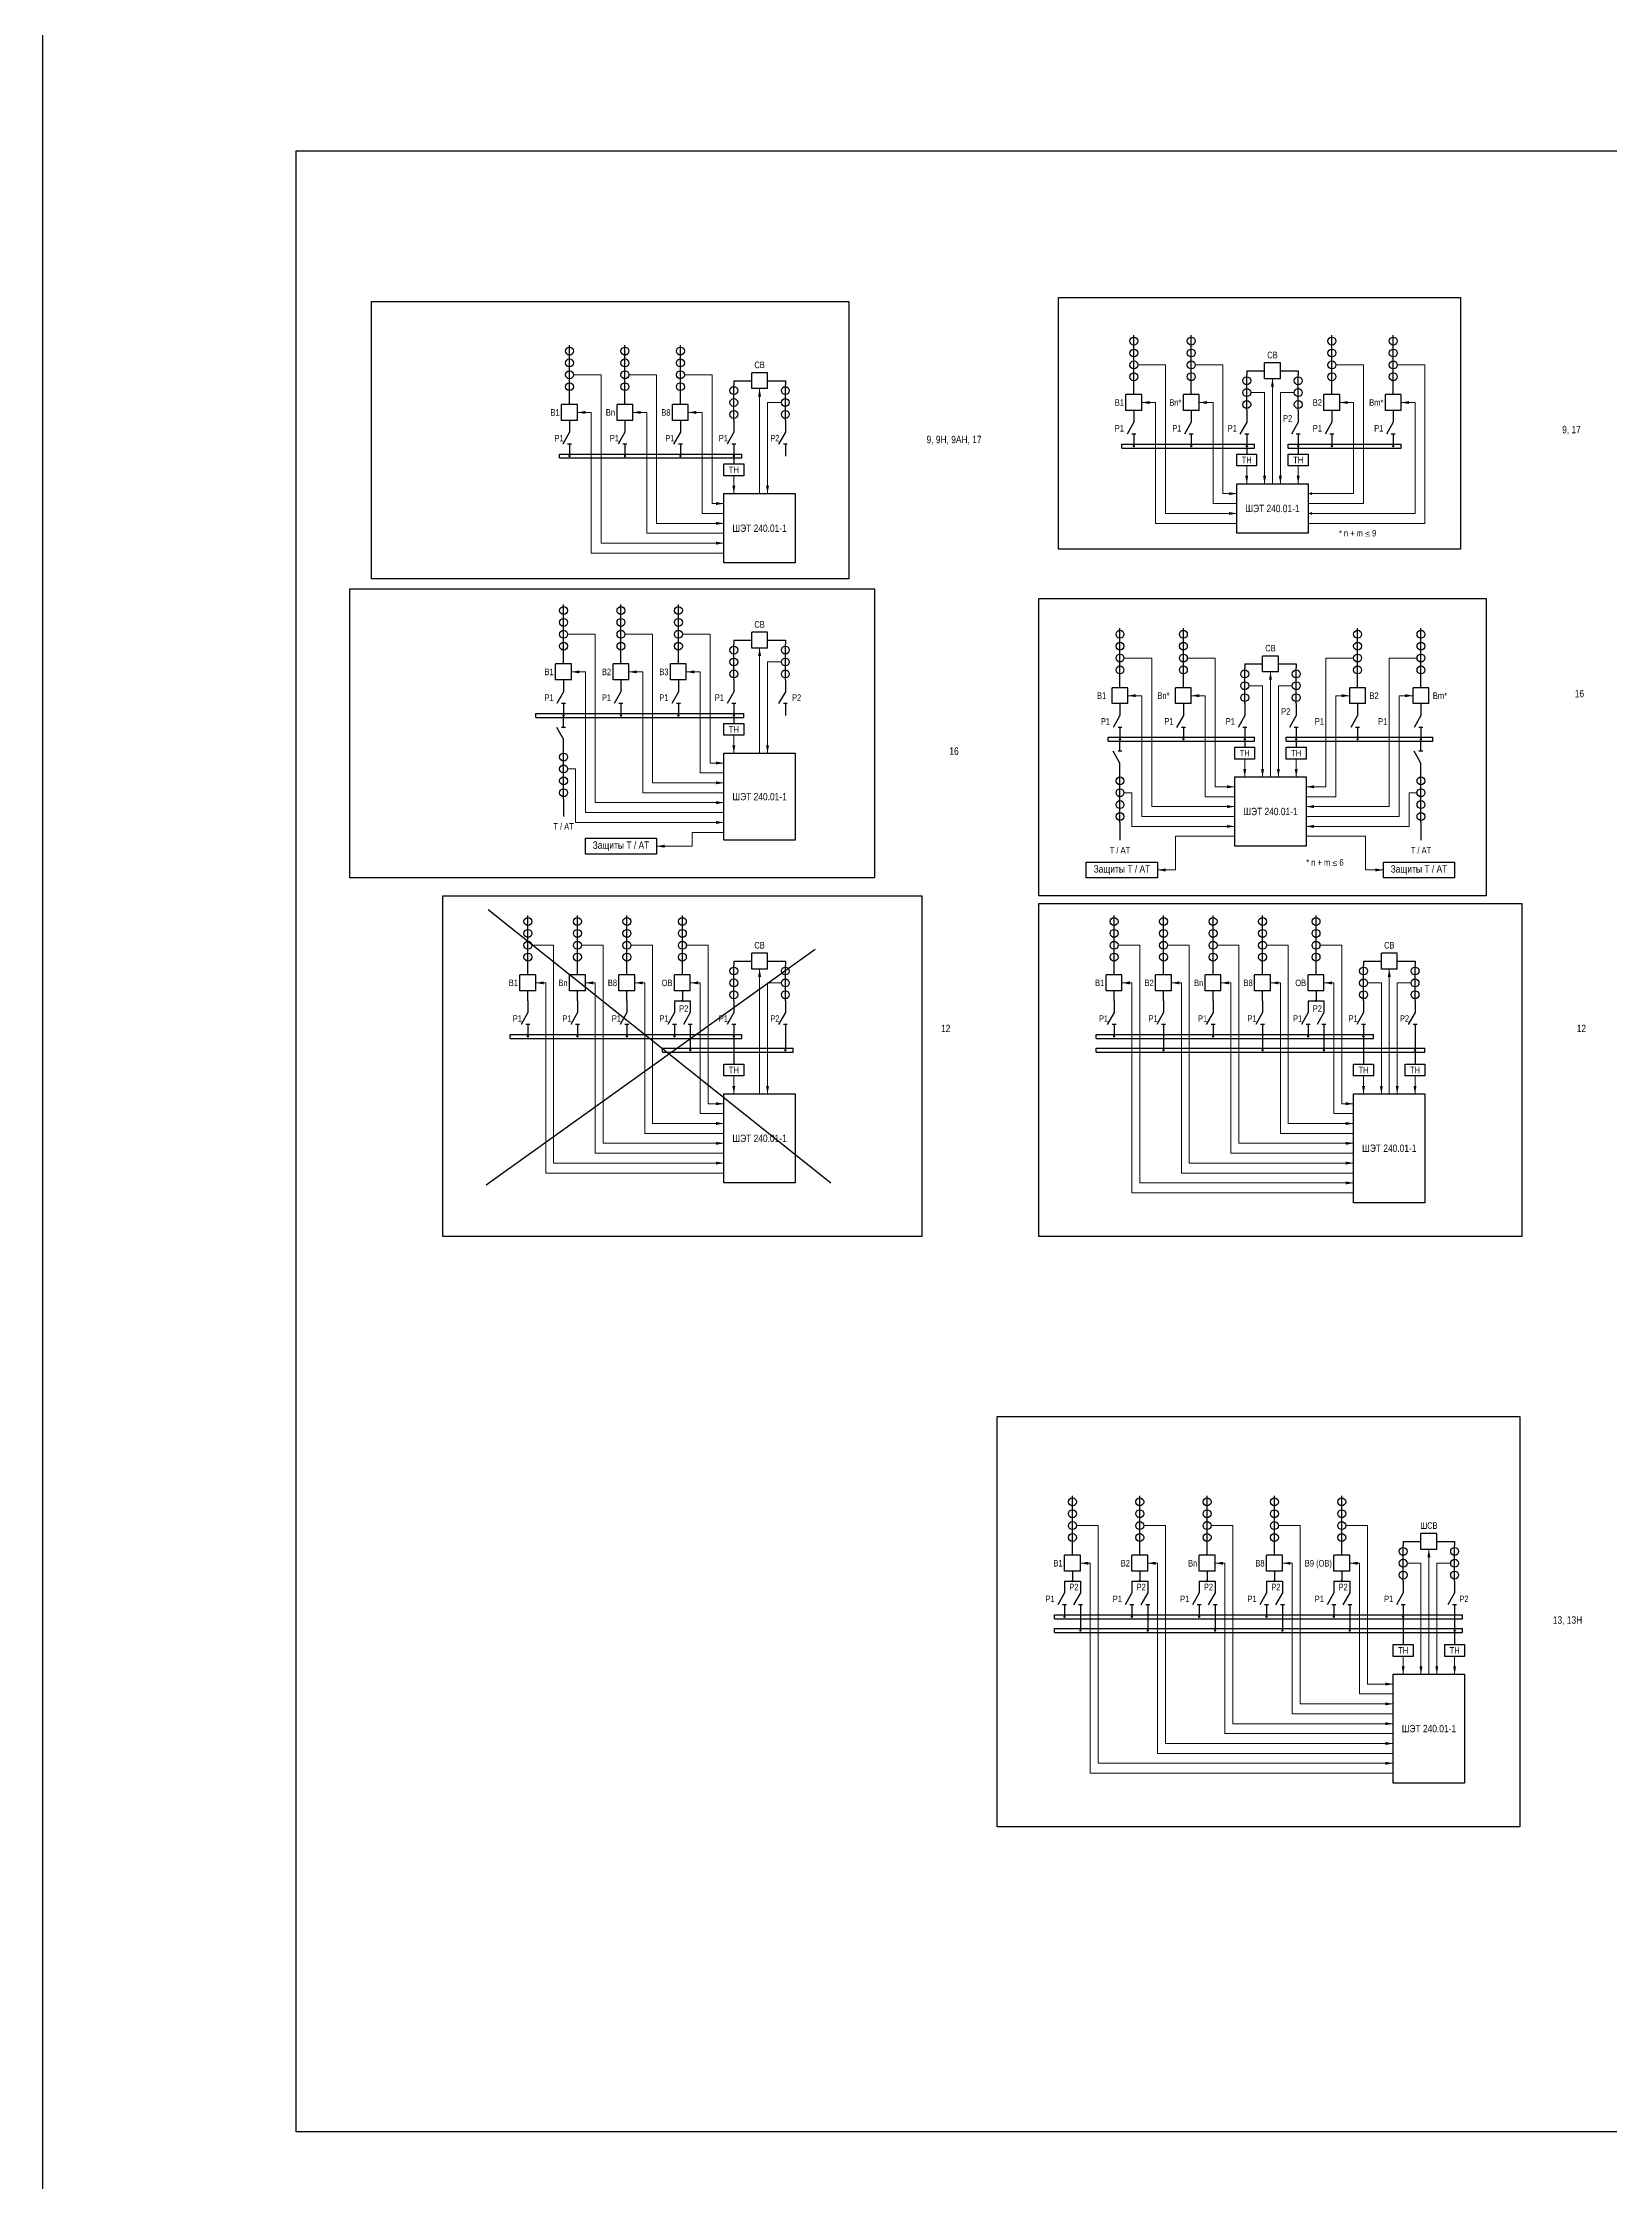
# Model space of a CAD drawing. Header units: millimetres. Extents: x -2550 to 7325, y -3772 to 3128.
# Drawn here: x -1638 to -847, y -797 to 283 of the extents above; entities that cross this region are included whole.
import ezdxf
from ezdxf.enums import TextEntityAlignment as Align

# ---------------------------------------------------------------- set-up
doc = ezdxf.new("R2010")
doc.units = ezdxf.units.MM
doc.layers.add('Основная', color=7, linetype='Continuous', lineweight=30)
doc.layers.add('Тонкая', color=7, linetype='Continuous', lineweight=18)
doc.styles.add('Narrow', font='ARIALN.TTF')
doc.styles.add('Вывод', font='tahoma.ttf', dxfattribs={"height": 2.5})
doc.styles.add('Компонент', font='ARIALN.TTF', dxfattribs={"height": 3.5})

# ---------------------------------------------------------------- blocks, each defined once
blk = doc.blocks.new('*U164')
at = {"color": 0, "linetype": 'ByBlock'}
for p, q in [((0, 0), (92, 0)), ((0, -2), (0, 0)), ((92, -2), (92, 0)), ((0, -2), (92, -2))]:
    blk.add_line(p, q, dxfattribs=at)
at = {"layer": 'Основная', "style": 'Компонент'}
blk.add_attdef('ОШ', text='', height=3.5, dxfattribs=at).set_placement((6, 4), align=Align.MIDDLE_CENTER)
blk = doc.blocks.new('*U37')
at = {"color": 0, "linetype": 'ByBlock'}
for p, q in [((0, 0), (-8, 0)), ((-8, -8), (-8, 0)), ((0, -8), (0, 0)), ((0, -8), (-8, -8))]:
    blk.add_line(p, q, dxfattribs=at)
at = {"layer": 'Основная', "style": 'Компонент'}
blk.add_attdef('ОУ', text='', height=3.5, dxfattribs=at).set_placement((-15, -3), align=Align.MIDDLE_CENTER)
blk = doc.blocks.new('*U18')
at = {"color": 0, "linetype": 'ByBlock'}
blk.add_line((0, 0), (6, 3.4), dxfattribs=at)
blk = doc.blocks.new('*U10')
at = {"color": 0}
blk.add_line((0, -1), (0, 1), dxfattribs=at)
blk = doc.blocks.new('*U36')
at = {"color": 0, "linetype": 'ByBlock'}
for p, q in [((0, 9), (0, 3)), ((0, -3), (0, -9))]:
    blk.add_line(p, q, dxfattribs=at)
at = {"color": 0, "linetype": 'ByBlock', "ltscale": 0.25, "xscale": -1, "rotation": 90}
for name, p in [('*U18', (0, 3)), ('*U10', (0, -3))]:
    blk.add_blockref(name, p, dxfattribs=at)
at = {"layer": 'Основная'}
for tag, height, style, p in [('ОУ', 3.5, 'Компонент', (-12, 0)), ('В2', 2.5, 'Вывод', (2, 7)), ('В1', 2.5, 'Вывод', (2, -7))]:
    blk.add_attdef(tag, text='', height=height, dxfattribs=dict(at, style=style)).set_placement(p, align=Align.MIDDLE_CENTER)
blk = doc.blocks.new('*U38')
at = {"linetype": 'ByBlock'}
blk.add_circle((0, 0), 2, dxfattribs=at)
at = {"layer": 'Основная', "color": 0, "linetype": 'ByBlock', "lineweight": -2}
blk.add_line((0, -3), (0, 3), dxfattribs=at)
at = {"layer": 'Основная', "linetype": 'ByBlock', "style": 'Компонент'}
blk.add_attdef('ОУ', text='', height=3.5, dxfattribs=at).set_placement((-6, 0), align=Align.MIDDLE_CENTER)
blk = doc.blocks.new('*U149')
at = {"color": 0, "linetype": 'ByBlock'}
for p, q in [((0, 0), (117, 0)), ((0, -2), (0, 0)), ((117, -2), (117, 0)), ((0, -2), (117, -2))]:
    blk.add_line(p, q, dxfattribs=at)
at = {"layer": 'Основная', "style": 'Компонент'}
blk.add_attdef('ОШ', text='', height=3.5, dxfattribs=at).set_placement((6, 4), align=Align.MIDDLE_CENTER)
blk = doc.blocks.new('*U161')
at = {"color": 0, "linetype": 'ByBlock'}
for p, q in [((0, 0), (66, 0)), ((0, -2), (0, 0)), ((66, -2), (66, 0)), ((0, -2), (66, -2))]:
    blk.add_line(p, q, dxfattribs=at)
at = {"layer": 'Основная', "style": 'Компонент'}
blk.add_attdef('ОШ', text='', height=3.5, dxfattribs=at).set_placement((6, 4), align=Align.MIDDLE_CENTER)
blk = doc.blocks.new('*U160')
at = {"color": 0, "linetype": 'ByBlock'}
for p, q in [((0, 0), (105, 0)), ((0, -2), (0, 0)), ((105, -2), (105, 0)), ((0, -2), (105, -2))]:
    blk.add_line(p, q, dxfattribs=at)
at = {"layer": 'Основная', "style": 'Компонент'}
blk.add_attdef('ОШ', text='', height=3.5, dxfattribs=at).set_placement((6, 4), align=Align.MIDDLE_CENTER)
blk = doc.blocks.new('*U99')
at = {"color": 0, "linetype": 'ByBlock'}
for p, q in [((0, 3), (0, 9)), ((0, -9), (0, -3))]:
    blk.add_line(p, q, dxfattribs=at)
at = {"color": 0, "linetype": 'ByBlock', "ltscale": 0.25, "rotation": 89.99999999999999}
for name, p in [('*U18', (0, -3)), ('*U10', (0, 3))]:
    blk.add_blockref(name, p, dxfattribs=at)
at = {"layer": 'Основная'}
for tag, height, style, p in [('ОУ', 3.5, 'Компонент', (-12, 0)), ('В1', 2.5, 'Вывод', (2, 7)), ('В2', 2.5, 'Вывод', (2, -7))]:
    blk.add_attdef(tag, text='', height=height, dxfattribs=dict(at, style=style)).set_placement(p, align=Align.MIDDLE_CENTER)
blk = doc.blocks.new('*U162')
at = {"color": 0, "linetype": 'ByBlock'}
for p, q in [((0, 0), (140, 0)), ((0, -2), (0, 0)), ((140, -2), (140, 0)), ((0, -2), (140, -2))]:
    blk.add_line(p, q, dxfattribs=at)
at = {"layer": 'Основная', "style": 'Компонент'}
blk.add_attdef('ОШ', text='', height=3.5, dxfattribs=at).set_placement((6, 4), align=Align.MIDDLE_CENTER)
blk = doc.blocks.new('*U163')
at = {"color": 0, "linetype": 'ByBlock'}
for p, q in [((0, 0), (166, 0)), ((0, -2), (0, 0)), ((166, -2), (166, 0)), ((0, -2), (166, -2))]:
    blk.add_line(p, q, dxfattribs=at)
at = {"layer": 'Основная', "style": 'Компонент'}
blk.add_attdef('ОШ', text='', height=3.5, dxfattribs=at).set_placement((6, 4), align=Align.MIDDLE_CENTER)
blk = doc.blocks.new('*U153')
at = {"color": 0, "linetype": 'ByBlock'}
for p, q in [((0, 0), (67, 0)), ((0, -2), (0, 0)), ((67, -2), (67, 0)), ((0, -2), (67, -2))]:
    blk.add_line(p, q, dxfattribs=at)
at = {"layer": 'Основная', "style": 'Компонент'}
blk.add_attdef('ОШ', text='', height=3.5, dxfattribs=at).set_placement((6, 4), align=Align.MIDDLE_CENTER)
blk = doc.blocks.new('*U165')
at = {"color": 0, "linetype": 'ByBlock'}
for p, q in [((0, 0), (57, 0)), ((0, -2), (0, 0)), ((57, -2), (57, 0)), ((0, -2), (57, -2))]:
    blk.add_line(p, q, dxfattribs=at)
at = {"layer": 'Основная', "style": 'Компонент'}
blk.add_attdef('ОШ', text='', height=3.5, dxfattribs=at).set_placement((6, 4), align=Align.MIDDLE_CENTER)
blk = doc.blocks.new('*U40')
at = {"color": 0, "linetype": 'ByBlock'}
for p, q in [((0, 0), (206, 0)), ((0, -2), (0, 0)), ((206, -2), (206, 0)), ((0, -2), (206, -2))]:
    blk.add_line(p, q, dxfattribs=at)
at = {"layer": 'Основная', "style": 'Компонент'}
blk.add_attdef('ОШ', text='', height=3.5, dxfattribs=at).set_placement((6, 4), align=Align.MIDDLE_CENTER)
blk = doc.blocks.new('*U39')
at = {"color": 0, "linetype": 'ByBlock'}
for p, q in [((0, 0), (206, 0)), ((0, -2), (0, 0)), ((206, -2), (206, 0)), ((0, -2), (206, -2))]:
    blk.add_line(p, q, dxfattribs=at)
at = {"layer": 'Основная', "style": 'Компонент'}
blk.add_attdef('ОШ', text='', height=3.5, dxfattribs=at).set_placement((6, 4), align=Align.MIDDLE_CENTER)
blk = doc.blocks.new('*U100')
at = {"color": 0, "linetype": 'ByBlock'}
for p, q in [((0, 0), (74, 0)), ((0, -2), (0, 0)), ((74, -2), (74, 0)), ((0, -2), (74, -2))]:
    blk.add_line(p, q, dxfattribs=at)
at = {"layer": 'Основная', "style": 'Компонент'}
blk.add_attdef('ОШ', text='', height=3.5, dxfattribs=at).set_placement((6, 4), align=Align.MIDDLE_CENTER)

msp = doc.modelspace()

# ---------------------------------------------------------------- linework, layer by layer
at = {"layer": 'Основная'}
for points in [[(-1638, 3128), (3253, 3128), (3253, -1754), (-1638, -1754)], [(-1294, 70), (-1284, 70), (-1284, 64), (-1294, 64)], [(-1035, 75), (-1025, 75), (-1025, 69), (-1035, 69)], [(-1009, 75), (-999, 75), (-999, 69), (-1009, 69)], [(-1294, 55), (-1258, 55), (-1258, 20), (-1294, 20)], [(-1035, 60), (-999, 60), (-999, 35), (-1035, 35)], [(-1294, -61), (-1284, -61), (-1284, -67), (-1294, -67)], [(-1036, -73), (-1026, -73), (-1026, -79), (-1036, -79)], [(-1010, -73), (-1000, -73), (-1000, -79), (-1010, -79)], [(-1294, -76), (-1258, -76), (-1258, -120), (-1294, -120)], [(-1036, -88), (-1000, -88), (-1000, -123), (-1036, -123)], [(-1364, -119), (-1328, -119), (-1328, -127), (-1364, -127)], [(-1111, -131), (-1075, -131), (-1075, -139), (-1111, -139)], [(-961, -131), (-925, -131), (-925, -139), (-961, -139)], [(-1294, -233), (-1284, -233), (-1284, -239), (-1294, -239)], [(-976, -233), (-966, -233), (-966, -239), (-976, -239)], [(-950, -233), (-940, -233), (-940, -239), (-950, -239)], [(-1294, -248), (-1258, -248), (-1258, -293), (-1294, -293)], [(-976, -248), (-940, -248), (-940, -303), (-976, -303)], [(-956, -526), (-946, -526), (-946, -532), (-956, -532)], [(-930, -526), (-920, -526), (-920, -532), (-930, -532)], [(-956, -541), (-920, -541), (-920, -596), (-956, -596)]]:
    msp.add_lwpolyline(points, close=True, dxfattribs=at)
at = {"layer": 'Основная', "color": 4}
for points in [[(-1510, 228), (975, 228), (975, -772), (-1510, -772)], [(-1472, 152), (-1231, 152), (-1231, 12), (-1472, 12)], [(-1125, 154), (-922, 154), (-922, 27), (-1125, 27)], [(-1483, 7), (-1218, 7), (-1218, -139), (-1483, -139)], [(-1135, 2), (-909, 2), (-909, -148), (-1135, -148)], [(-1436, -148), (-1194, -148), (-1194, -320), (-1436, -320)], [(-1135, -152), (-891, -152), (-891, -320), (-1135, -320)]]:
    msp.add_lwpolyline(points, close=True, dxfattribs=at)
at = {"layer": 'Основная'}
for points in [[(-1289, 112), (-1280, 112)], [(-1289, 112), (-1289, 110)], [(-1272, 112), (-1263, 112)], [(-1263, 112), (-1263, 110)], [(-1087, 105), (-1087, 111)], [(-1058, 105), (-1058, 111)], [(-1030, 117), (-1021, 117)], [(-1030, 117), (-1030, 115)], [(-1013, 117), (-1004, 117)], [(-1004, 117), (-1004, 115)], [(-987, 105), (-987, 111)], [(-956, 105), (-956, 111)], [(-1372, 100), (-1372, 106)], [(-1344, 100), (-1344, 106)], [(-1316, 100), (-1316, 106)], [(-1030, 79), (-1030, 75)], [(-1004, 79), (-1004, 75)], [(-1289, 74), (-1289, 70)], [(-1289, -19), (-1280, -19)], [(-1289, -19), (-1289, -21)], [(-1272, -19), (-1263, -19)], [(-1263, -19), (-1263, -21)], [(-1375, -31), (-1375, -25)], [(-1346, -31), (-1346, -25)], [(-1317, -31), (-1317, -25)], [(-1031, -31), (-1022, -31)], [(-1031, -31), (-1031, -33)], [(-1014, -31), (-1005, -31)], [(-1005, -31), (-1005, -33)], [(-1094, -43), (-1094, -37)], [(-1062, -43), (-1062, -37)], [(-974, -43), (-974, -37)], [(-942, -43), (-942, -37)], [(-1289, -57), (-1289, -61)], [(-1031, -69), (-1031, -73)], [(-1005, -69), (-1005, -73)], [(-1375, -99), (-1375, -108)], [(-1094, -111), (-1094, -120)], [(-942, -111), (-942, -120)], [(-1393, -188), (-1393, -182)], [(-1368, -188), (-1368, -182)], [(-1343, -188), (-1343, -182)], [(-1315, -188), (-1315, -182)], [(-1289, -181), (-1280, -181)], [(-1289, -181), (-1289, -183)], [(-1272, -181), (-1263, -181)], [(-1263, -181), (-1263, -183)], [(-1097, -188), (-1097, -182)], [(-1072, -188), (-1072, -182)], [(-1047, -188), (-1047, -182)], [(-1022, -188), (-1022, -182)], [(-995, -188), (-995, -182)], [(-971, -181), (-962, -181)], [(-971, -181), (-971, -183)], [(-954, -181), (-945, -181)], [(-945, -181), (-945, -183)], [(-1393, -201), (-1393, -196)], [(-1368, -201), (-1368, -196)], [(-1343, -201), (-1343, -196)], [(-1319, -201), (-1311, -201)], [(-1315, -196), (-1315, -201)], [(-1097, -201), (-1097, -196)], [(-1072, -201), (-1072, -196)], [(-1047, -201), (-1047, -196)], [(-1022, -201), (-1022, -196)], [(-999, -201), (-991, -201)], [(-995, -196), (-995, -201)], [(-1311, -219), (-1311, -226)], [(-1289, -219), (-1289, -233)], [(-1263, -219), (-1263, -226)], [(-1072, -219), (-1072, -226)], [(-1022, -219), (-1022, -226)], [(-991, -219), (-991, -226)], [(-971, -219), (-971, -233)], [(-945, -219), (-945, -233)], [(-1118, -481), (-1118, -475)], [(-1084, -481), (-1084, -475)], [(-1050, -481), (-1050, -475)], [(-1016, -481), (-1016, -475)], [(-982, -481), (-982, -475)], [(-951, -474), (-942, -474)], [(-951, -474), (-951, -476)], [(-934, -474), (-925, -474)], [(-925, -474), (-925, -476)], [(-1122, -494), (-1114, -494)], [(-1118, -489), (-1118, -494)], [(-1088, -494), (-1080, -494)], [(-1084, -489), (-1084, -494)], [(-1054, -494), (-1046, -494)], [(-1050, -489), (-1050, -494)], [(-1020, -494), (-1012, -494)], [(-1016, -489), (-1016, -494)], [(-986, -494), (-978, -494)], [(-982, -489), (-982, -494)], [(-1114, -512), (-1114, -519)], [(-1080, -512), (-1080, -519)], [(-1046, -512), (-1046, -519)], [(-1012, -512), (-1012, -519)], [(-978, -512), (-978, -519)], [(-951, -512), (-951, -526)], [(-925, -512), (-925, -526)]]:
    msp.add_lwpolyline(points, dxfattribs=at)
at = {"layer": 'Основная', "ltscale": 0.25, "const_width": 0.6}
for points in [[(-1087.3, 79, 1), (-1086.7, 79, 1)], [(-1087.3, 79, -1), (-1086.7, 79, -1)], [(-1058.3, 79, 1), (-1057.7, 79, 1)], [(-1058.3, 79, -1), (-1057.7, 79, -1)], [(-1030.3, 79, 1), (-1029.7, 79, 1)], [(-1004.3, 79, 1), (-1003.7, 79, 1)], [(-987.3, 79, 1), (-986.7, 79, 1)], [(-987.3, 79, -1), (-986.7, 79, -1)], [(-956.3, 79, 1), (-955.7, 79, 1)], [(-956.3, 79, -1), (-955.7, 79, -1)], [(-1372.3, 74, 1), (-1371.7, 74, 1)], [(-1372.3, 74, -1), (-1371.7, 74, -1)], [(-1344.3, 74, 1), (-1343.7, 74, 1)], [(-1344.3, 74, -1), (-1343.7, 74, -1)], [(-1316.3, 74, 1), (-1315.7, 74, 1)], [(-1316.3, 74, -1), (-1315.7, 74, -1)], [(-1289.3, 74, 1), (-1288.7, 74, 1)], [(-1375.3, -57, 1), (-1374.7, -57, 1)], [(-1375.3, -57, -1), (-1374.7, -57, -1)], [(-1346.3, -57, 1), (-1345.7, -57, 1)], [(-1346.3, -57, -1), (-1345.7, -57, -1)], [(-1317.3, -57, 1), (-1316.7, -57, 1)], [(-1317.3, -57, -1), (-1316.7, -57, -1)], [(-1289.3, -57, 1), (-1288.7, -57, 1)], [(-1094.3, -69, 1), (-1093.7, -69, 1)], [(-1094.3, -69, -1), (-1093.7, -69, -1)], [(-1062.3, -69, 1), (-1061.7, -69, 1)], [(-1062.3, -69, -1), (-1061.7, -69, -1)], [(-1031.3, -69, 1), (-1030.7, -69, 1)], [(-1005.3, -69, 1), (-1004.7, -69, 1)], [(-974.3, -69, 1), (-973.7, -69, 1)], [(-974.3, -69, -1), (-973.7, -69, -1)], [(-942.3, -69, 1), (-941.7, -69, 1)], [(-942.3, -69, -1), (-941.7, -69, -1)], [(-1315.3, -201, 1), (-1314.7, -201, 1)], [(-1315.3, -201, -1), (-1314.7, -201, -1)], [(-995.3, -201, 1), (-994.7, -201, 1)], [(-995.3, -201, -1), (-994.7, -201, -1)], [(-1393.3, -219, 1), (-1392.7, -219, 1)], [(-1368.3, -219, 1), (-1367.7, -219, 1)], [(-1368.3, -219, -1), (-1367.7, -219, -1)], [(-1343.3, -219, 1), (-1342.7, -219, 1)], [(-1343.3, -219, -1), (-1342.7, -219, -1)], [(-1319.3, -219, 1), (-1318.7, -219, 1)], [(-1319.3, -219, -1), (-1318.7, -219, -1)], [(-1311.3, -226, 1), (-1310.7, -226, 1)], [(-1311.3, -226, -1), (-1310.7, -226, -1)], [(-1289.3, -219, 1), (-1288.7, -219, 1)], [(-1263.3, -226, 1), (-1262.7, -226, 1)], [(-1097.3, -219, 1), (-1096.7, -219, 1)], [(-1072.3, -226, 1), (-1071.7, -226, 1)], [(-1072.3, -226, -1), (-1071.7, -226, -1)], [(-1047.3, -219, 1), (-1046.7, -219, 1)], [(-1047.3, -219, -1), (-1046.7, -219, -1)], [(-1022.3, -226, 1), (-1021.7, -226, 1)], [(-1022.3, -226, -1), (-1021.7, -226, -1)], [(-999.3, -219, 1), (-998.7, -219, 1)], [(-999.3, -219, -1), (-998.7, -219, -1)], [(-991.3, -226, 1), (-990.7, -226, 1)], [(-991.3, -226, -1), (-990.7, -226, -1)], [(-971.3, -219, 1), (-970.7, -219, 1)], [(-945.3, -226, 1), (-944.7, -226, 1)], [(-1118.3, -494, 1), (-1117.7, -494, 1)], [(-1118.3, -494, -1), (-1117.7, -494, -1)], [(-1084.3, -494, 1), (-1083.7, -494, 1)], [(-1084.3, -494, -1), (-1083.7, -494, -1)], [(-1050.3, -494, 1), (-1049.7, -494, 1)], [(-1050.3, -494, -1), (-1049.7, -494, -1)], [(-1016.3, -494, 1), (-1015.7, -494, 1)], [(-1016.3, -494, -1), (-1015.7, -494, -1)], [(-982.3, -494, 1), (-981.7, -494, 1)], [(-982.3, -494, -1), (-981.7, -494, -1)], [(-1122.3, -512, 1), (-1121.7, -512, 1)], [(-1122.3, -512, -1), (-1121.7, -512, -1)], [(-1088.3, -512, 1), (-1087.7, -512, 1)], [(-1088.3, -512, -1), (-1087.7, -512, -1)], [(-1054.3, -512, 1), (-1053.7, -512, 1)], [(-1054.3, -512, -1), (-1053.7, -512, -1)], [(-1020.3, -512, 1), (-1019.7, -512, 1)], [(-1020.3, -512, -1), (-1019.7, -512, -1)], [(-986.3, -512, 1), (-985.7, -512, 1)], [(-986.3, -512, -1), (-985.7, -512, -1)], [(-951.3, -512, 1), (-950.7, -512, 1)], [(-1114.3, -519, 1), (-1113.7, -519, 1)], [(-1114.3, -519, -1), (-1113.7, -519, -1)], [(-1080.3, -519, 1), (-1079.7, -519, 1)], [(-1080.3, -519, -1), (-1079.7, -519, -1)], [(-1046.3, -519, 1), (-1045.7, -519, 1)], [(-1046.3, -519, -1), (-1045.7, -519, -1)], [(-1012.3, -519, 1), (-1011.7, -519, 1)], [(-1012.3, -519, -1), (-1011.7, -519, -1)], [(-978.3, -519, 1), (-977.7, -519, 1)], [(-978.3, -519, -1), (-977.7, -519, -1)], [(-925.3, -519, 1), (-924.7, -519, 1)]]:
    msp.add_lwpolyline(points, format="xyb", close=True, dxfattribs=at)
at = {"layer": 'Основная', "color": 1}
for points in [[(-1413, -155), (-1240, -293)], [(-1414, -294), (-1248, -175)]]:
    msp.add_lwpolyline(points, dxfattribs=at)
at = {"layer": 'Основная', "color": 3}
msp.add_lwpolyline([(-1156, -411), (-892, -411), (-892, -618), (-1156, -618)], close=True, dxfattribs=at)
at = {"layer": 'Тонкая'}
for points in [[(-1085, 120), (-1071, 120)], [(-1071, 120), (-1071, 45)], [(-1056, 120), (-1042, 120)], [(-1042, 120), (-1042, 55)], [(-985, 120), (-971, 120)], [(-971, 120), (-971, 50)], [(-954, 120), (-940, 120)], [(-940, 120), (-940, 40)], [(-1370, 115), (-1356, 115)], [(-1356, 115), (-1356, 30)], [(-1342, 115), (-1328, 115)], [(-1328, 115), (-1328, 40)], [(-1314, 115), (-1300, 115)], [(-1300, 115), (-1300, 50)], [(-1276, 55), (-1276, 108)], [(-1017, 60), (-1017, 113)], [(-1265, 101), (-1272, 101)], [(-1272, 101), (-1272, 55)], [(-1083, 101), (-1076, 101)], [(-1076, 101), (-1076, 40)], [(-1054, 101), (-1047, 101)], [(-1047, 101), (-1047, 50)], [(-1028, 106), (-1021, 106)], [(-1021, 106), (-1021, 60)], [(-1006, 106), (-1013, 106)], [(-1013, 106), (-1013, 60)], [(-983, 101), (-976, 101)], [(-976, 101), (-976, 55)], [(-952, 101), (-945, 101)], [(-945, 101), (-945, 45)], [(-1368, 96), (-1361, 96)], [(-1361, 96), (-1361, 25)], [(-1340, 96), (-1333, 96)], [(-1333, 96), (-1333, 35)], [(-1312, 96), (-1305, 96)], [(-1305, 96), (-1305, 45)], [(-1030, 60), (-1030, 69)], [(-1004, 60), (-1004, 69)], [(-1289, 55), (-1289, 64)], [(-1042, 55), (-1035, 55)], [(-976, 55), (-999, 55)], [(-1305, 45), (-1294, 45)], [(-1300, 50), (-1294, 50)], [(-1071, 45), (-1035, 45)], [(-1047, 50), (-1035, 50)], [(-971, 50), (-999, 50)], [(-945, 45), (-999, 45)], [(-1333, 35), (-1294, 35)], [(-1328, 40), (-1294, 40)], [(-1076, 40), (-1035, 40)], [(-940, 40), (-999, 40)], [(-1361, 25), (-1294, 25)], [(-1356, 30), (-1294, 30)], [(-1373, -16), (-1359, -16)], [(-1359, -16), (-1359, -101)], [(-1344, -16), (-1330, -16)], [(-1330, -16), (-1330, -91)], [(-1315, -16), (-1301, -16)], [(-1301, -16), (-1301, -81)], [(-1276, -76), (-1276, -23)], [(-1265, -30), (-1272, -30)], [(-1272, -30), (-1272, -76)], [(-1092, -28), (-1078, -28)], [(-1078, -28), (-1078, -103)], [(-1060, -28), (-1046, -28)], [(-1046, -28), (-1046, -93)], [(-976, -28), (-990, -28)], [(-990, -28), (-990, -93)], [(-944, -28), (-958, -28)], [(-958, -28), (-958, -103)], [(-1371, -35), (-1364, -35)], [(-1364, -35), (-1364, -106)], [(-1342, -35), (-1335, -35)], [(-1335, -35), (-1335, -96)], [(-1313, -35), (-1306, -35)], [(-1306, -35), (-1306, -86)], [(-1029, -42), (-1022, -42)], [(-1022, -42), (-1022, -88)], [(-1018, -88), (-1018, -35)], [(-1007, -42), (-1014, -42)], [(-1014, -42), (-1014, -88)], [(-1090, -47), (-1083, -47)], [(-1083, -47), (-1083, -108)], [(-1058, -47), (-1051, -47)], [(-1051, -47), (-1051, -98)], [(-978, -47), (-985, -47)], [(-985, -47), (-985, -98)], [(-946, -47), (-953, -47)], [(-953, -47), (-953, -108)], [(-1289, -76), (-1289, -67)], [(-1373, -84), (-1369, -84)], [(-1369, -84), (-1369, -111)], [(-1306, -86), (-1294, -86)], [(-1301, -81), (-1294, -81)], [(-1031, -88), (-1031, -79)], [(-1005, -88), (-1005, -79)], [(-1335, -96), (-1294, -96)], [(-1330, -91), (-1294, -91)], [(-1092, -96), (-1088, -96)], [(-1088, -96), (-1088, -113)], [(-1046, -93), (-1036, -93)], [(-990, -93), (-1000, -93)], [(-944, -96), (-948, -96)], [(-948, -96), (-948, -113)], [(-1364, -106), (-1294, -106)], [(-1359, -101), (-1294, -101)], [(-1078, -103), (-1036, -103)], [(-1051, -98), (-1036, -98)], [(-985, -98), (-1000, -98)], [(-958, -103), (-1000, -103)], [(-1369, -111), (-1294, -111)], [(-1294, -116), (-1310, -116)], [(-1310, -116), (-1310, -123)], [(-1088, -113), (-1036, -113)], [(-1083, -108), (-1036, -108)], [(-1066, -135), (-1066, -118)], [(-1066, -118), (-1036, -118)], [(-953, -108), (-1000, -108)], [(-948, -113), (-1000, -113)], [(-970, -118), (-1000, -118)], [(-970, -135), (-970, -118)], [(-1310, -123), (-1328, -123)], [(-1066, -135), (-1075, -135)], [(-970, -135), (-961, -135)], [(-1391, -173), (-1380, -173)], [(-1380, -173), (-1380, -283)], [(-1366, -173), (-1355, -173)], [(-1355, -173), (-1355, -273)], [(-1341, -173), (-1330, -173)], [(-1330, -173), (-1330, -263)], [(-1313, -173), (-1302, -173)], [(-1302, -173), (-1302, -253)], [(-1095, -173), (-1084, -173)], [(-1084, -173), (-1084, -293)], [(-1070, -173), (-1059, -173)], [(-1059, -173), (-1059, -283)], [(-1045, -173), (-1034, -173)], [(-1034, -173), (-1034, -273)], [(-1020, -173), (-1009, -173)], [(-1009, -173), (-1009, -263)], [(-993, -173), (-982, -173)], [(-982, -173), (-982, -253)], [(-1389, -192), (-1384, -192)], [(-1384, -192), (-1384, -288)], [(-1364, -192), (-1359, -192)], [(-1359, -192), (-1359, -278)], [(-1339, -192), (-1334, -192)], [(-1334, -192), (-1334, -268)], [(-1311, -192), (-1306, -192)], [(-1306, -192), (-1306, -258)], [(-1276, -248), (-1276, -185)], [(-1265, -192), (-1272, -192)], [(-1272, -192), (-1272, -248)], [(-1093, -192), (-1088, -192)], [(-1088, -192), (-1088, -298)], [(-1068, -192), (-1063, -192)], [(-1063, -192), (-1063, -288)], [(-1043, -192), (-1038, -192)], [(-1038, -192), (-1038, -278)], [(-1018, -192), (-1013, -192)], [(-1013, -192), (-1013, -268)], [(-991, -192), (-986, -192)], [(-986, -192), (-986, -258)], [(-969, -192), (-962, -192)], [(-962, -192), (-962, -248)], [(-958, -248), (-958, -185)], [(-947, -192), (-954, -192)], [(-954, -192), (-954, -248)], [(-1289, -248), (-1289, -239)], [(-971, -248), (-971, -239)], [(-945, -248), (-945, -239)], [(-1306, -258), (-1294, -258)], [(-1302, -253), (-1294, -253)], [(-986, -258), (-976, -258)], [(-982, -253), (-976, -253)], [(-1334, -268), (-1294, -268)], [(-1330, -263), (-1294, -263)], [(-1013, -268), (-976, -268)], [(-1009, -263), (-976, -263)], [(-1359, -278), (-1294, -278)], [(-1355, -273), (-1294, -273)], [(-1038, -278), (-976, -278)], [(-1034, -273), (-976, -273)], [(-1384, -288), (-1294, -288)], [(-1380, -283), (-1294, -283)], [(-1063, -288), (-976, -288)], [(-1059, -283), (-976, -283)], [(-1088, -298), (-976, -298)], [(-1084, -293), (-976, -293)], [(-1116, -466), (-1105, -466)], [(-1105, -466), (-1105, -586)], [(-1082, -466), (-1071, -466)], [(-1071, -466), (-1071, -576)], [(-1048, -466), (-1037, -466)], [(-1037, -466), (-1037, -566)], [(-1014, -466), (-1003, -466)], [(-1003, -466), (-1003, -556)], [(-980, -466), (-969, -466)], [(-969, -466), (-969, -546)], [(-1114, -485), (-1109, -485)], [(-1109, -485), (-1109, -591)], [(-1080, -485), (-1075, -485)], [(-1075, -485), (-1075, -581)], [(-1046, -485), (-1041, -485)], [(-1041, -485), (-1041, -571)], [(-1012, -485), (-1007, -485)], [(-1007, -485), (-1007, -561)], [(-978, -485), (-973, -485)], [(-973, -485), (-973, -551)], [(-949, -485), (-942, -485)], [(-942, -485), (-942, -541)], [(-938, -541), (-938, -478)], [(-927, -485), (-934, -485)], [(-934, -485), (-934, -541)], [(-951, -541), (-951, -532)], [(-925, -541), (-925, -532)], [(-969, -546), (-956, -546)], [(-1007, -561), (-956, -561)], [(-1003, -556), (-956, -556)], [(-973, -551), (-956, -551)], [(-1041, -571), (-956, -571)], [(-1037, -566), (-956, -566)], [(-1075, -581), (-956, -581)], [(-1071, -576), (-956, -576)], [(-1109, -591), (-956, -591)], [(-1105, -586), (-956, -586)]]:
    msp.add_lwpolyline(points, dxfattribs=at)
at = {"layer": 'Тонкая', "ltscale": 0.3}
for points in [[(-1276, 108, 0, 1.5, 0), (-1276, 104, 0, 0, 0)], [(-1017, 113, 0, 1.5, 0), (-1017, 109, 0, 0, 0)], [(-1083, 101, 0, 1.5, 0), (-1079, 101, 0, 0, 0)], [(-1054, 101, 0, 1.5, 0), (-1050, 101, 0, 0, 0)], [(-983, 101, 0, 1.5, 0), (-979, 101, 0, 0, 0)], [(-952, 101, 0, 1.5, 0), (-948, 101, 0, 0, 0)], [(-1368, 96, 0, 1.5, 0), (-1364, 96, 0, 0, 0)], [(-1340, 96, 0, 1.5, 0), (-1336, 96, 0, 0, 0)], [(-1312, 96, 0, 1.5, 0), (-1308, 96, 0, 0, 0)], [(-1289, 55, 0, 1.5, 0), (-1289, 59, 0, 0, 0)], [(-1272, 55, 0, 1.5, 0), (-1272, 59, 0, 0, 0)], [(-1035, 55, 0, 1.5, 0), (-1039, 55, 0, 0, 0)], [(-1030, 60, 0, 1.5, 0), (-1030, 64, 0, 0, 0)], [(-1021, 60, 0, 1.5, 0), (-1021, 64, 0, 0, 0)], [(-1013, 60, 0, 1.5, 0), (-1013, 64, 0, 0, 0)], [(-1004, 60, 0, 1.5, 0), (-1004, 64, 0, 0, 0)], [(-999, 55, 0, 1.5, 0), (-997, 55, 0, 0, 0)], [(-1294, 50, 0, 1.5, 0), (-1298, 50, 0, 0, 0)], [(-1035, 45, 0, 1.5, 0), (-1039, 45, 0, 0, 0)], [(-999, 45, 0, 1.5, 0), (-997, 45, 0, 0, 0)], [(-1294, 40, 0, 1.5, 0), (-1298, 40, 0, 0, 0)], [(-1294, 30, 0, 1.5, 0), (-1298, 30, 0, 0, 0)], [(-1276, -23, 0, 1.5, 0), (-1276, -27, 0, 0, 0)], [(-1371, -35, 0, 1.5, 0), (-1367, -35, 0, 0, 0)], [(-1342, -35, 0, 1.5, 0), (-1338, -35, 0, 0, 0)], [(-1313, -35, 0, 1.5, 0), (-1309, -35, 0, 0, 0)], [(-1018, -35, 0, 1.5, 0), (-1018, -39, 0, 0, 0)], [(-1090, -47, 0, 1.5, 0), (-1086, -47, 0, 0, 0)], [(-1058, -47, 0, 1.5, 0), (-1054, -47, 0, 0, 0)], [(-978, -47, 0, 1.5, 0), (-982, -47, 0, 0, 0)], [(-946, -47, 0, 1.5, 0), (-950, -47, 0, 0, 0)], [(-1289, -76, 0, 1.5, 0), (-1289, -72, 0, 0, 0)], [(-1272, -76, 0, 1.5, 0), (-1272, -72, 0, 0, 0)], [(-1294, -81, 0, 1.5, 0), (-1298, -81, 0, 0, 0)], [(-1031, -88, 0, 1.5, 0), (-1031, -84, 0, 0, 0)], [(-1022, -88, 0, 1.5, 0), (-1022, -84, 0, 0, 0)], [(-1014, -88, 0, 1.5, 0), (-1014, -84, 0, 0, 0)], [(-1005, -88, 0, 1.5, 0), (-1005, -84, 0, 0, 0)], [(-1294, -91, 0, 1.5, 0), (-1298, -91, 0, 0, 0)], [(-1036, -93, 0, 1.5, 0), (-1040, -93, 0, 0, 0)], [(-1000, -93, 0, 1.5, 0), (-996, -93, 0, 0, 0)], [(-1294, -101, 0, 1.5, 0), (-1298, -101, 0, 0, 0)], [(-1036, -103, 0, 1.5, 0), (-1040, -103, 0, 0, 0)], [(-1000, -103, 0, 1.5, 0), (-996, -103, 0, 0, 0)], [(-1294, -111, 0, 1.5, 0), (-1298, -111, 0, 0, 0)], [(-1036, -113, 0, 1.5, 0), (-1040, -113, 0, 0, 0)], [(-1000, -113, 0, 1.5, 0), (-996, -113, 0, 0, 0)], [(-1328, -123, 0, 1.5, 0), (-1324, -123, 0, 0, 0)], [(-1075, -135, 0, 1.5, 0), (-1071, -135, 0, 0, 0)], [(-961, -135, 0, 1.5, 0), (-965, -135, 0, 0, 0)], [(-1389, -192, 0, 1.5, 0), (-1385, -192, 0, 0, 0)], [(-1364, -192, 0, 1.5, 0), (-1360, -192, 0, 0, 0)], [(-1339, -192, 0, 1.5, 0), (-1335, -192, 0, 0, 0)], [(-1311, -192, 0, 1.5, 0), (-1307, -192, 0, 0, 0)], [(-1276, -185, 0, 1.5, 0), (-1276, -189, 0, 0, 0)], [(-1093, -192, 0, 1.5, 0), (-1089, -192, 0, 0, 0)], [(-1068, -192, 0, 1.5, 0), (-1064, -192, 0, 0, 0)], [(-1043, -192, 0, 1.5, 0), (-1039, -192, 0, 0, 0)], [(-1018, -192, 0, 1.5, 0), (-1014, -192, 0, 0, 0)], [(-991, -192, 0, 1.5, 0), (-987, -192, 0, 0, 0)], [(-958, -185, 0, 1.5, 0), (-958, -189, 0, 0, 0)], [(-1289, -248, 0, 1.5, 0), (-1289, -244, 0, 0, 0)], [(-1272, -248, 0, 1.5, 0), (-1272, -244, 0, 0, 0)], [(-971, -248, 0, 1.5, 0), (-971, -244, 0, 0, 0)], [(-962, -248, 0, 1.5, 0), (-962, -244, 0, 0, 0)], [(-954, -248, 0, 1.5, 0), (-954, -244, 0, 0, 0)], [(-945, -248, 0, 1.5, 0), (-945, -244, 0, 0, 0)], [(-1294, -253, 0, 1.5, 0), (-1298, -253, 0, 0, 0)], [(-976, -253, 0, 1.5, 0), (-980, -253, 0, 0, 0)], [(-1294, -263, 0, 1.5, 0), (-1298, -263, 0, 0, 0)], [(-976, -263, 0, 1.5, 0), (-980, -263, 0, 0, 0)], [(-1294, -273, 0, 1.5, 0), (-1298, -273, 0, 0, 0)], [(-976, -273, 0, 1.5, 0), (-980, -273, 0, 0, 0)], [(-1294, -283, 0, 1.5, 0), (-1298, -283, 0, 0, 0)], [(-976, -283, 0, 1.5, 0), (-980, -283, 0, 0, 0)], [(-976, -293, 0, 1.5, 0), (-980, -293, 0, 0, 0)], [(-1114, -485, 0, 1.5, 0), (-1110, -485, 0, 0, 0)], [(-1080, -485, 0, 1.5, 0), (-1076, -485, 0, 0, 0)], [(-1046, -485, 0, 1.5, 0), (-1042, -485, 0, 0, 0)], [(-1012, -485, 0, 1.5, 0), (-1008, -485, 0, 0, 0)], [(-978, -485, 0, 1.5, 0), (-974, -485, 0, 0, 0)], [(-938, -478, 0, 1.5, 0), (-938, -482, 0, 0, 0)], [(-951, -541, 0, 1.5, 0), (-951, -537, 0, 0, 0)], [(-942, -541, 0, 1.5, 0), (-942, -537, 0, 0, 0)], [(-934, -541, 0, 1.5, 0), (-934, -537, 0, 0, 0)], [(-925, -541, 0, 1.5, 0), (-925, -537, 0, 0, 0)], [(-956, -546, 0, 1.5, 0), (-960, -546, 0, 0, 0)], [(-956, -556, 0, 1.5, 0), (-960, -556, 0, 0, 0)], [(-956, -566, 0, 1.5, 0), (-960, -566, 0, 0, 0)], [(-956, -576, 0, 1.5, 0), (-960, -576, 0, 0, 0)], [(-956, -586, 0, 1.5, 0), (-960, -586, 0, 0, 0)]]:
    msp.add_lwpolyline(points, format="xyseb", dxfattribs=at)

# ---------------------------------------------------------------- block references
at = {"layer": 'Основная', "ltscale": 0.25}
for name, p in [('*U38', (-1372, 127)), ('*U38', (-1344, 127)), ('*U38', (-1316, 127)), ('*U38', (-1087, 132)), ('*U38', (-1058, 132)), ('*U38', (-987, 132)), ('*U38', (-956, 132)), ('*U38', (-1372, 121)), ('*U38', (-1344, 121)), ('*U38', (-1316, 121)), ('*U38', (-1087, 126)), ('*U38', (-1087, 120)), ('*U38', (-1058, 126)), ('*U38', (-1058, 120)), ('*U37', (-1013, 121)), ('*U38', (-987, 126)), ('*U38', (-987, 120)), ('*U38', (-956, 126)), ('*U38', (-956, 120)), ('*U38', (-1372, 115)), ('*U38', (-1372, 109)), ('*U38', (-1344, 115)), ('*U38', (-1344, 109)), ('*U38', (-1316, 115)), ('*U38', (-1316, 109)), ('*U38', (-1289, 107)), ('*U37', (-1272, 116)), ('*U38', (-1263, 107)), ('*U38', (-1087, 114)), ('*U38', (-1058, 114)), ('*U38', (-1030, 112)), ('*U38', (-1030, 106)), ('*U38', (-1004, 112)), ('*U38', (-1004, 106)), ('*U38', (-987, 114)), ('*U38', (-956, 114)), ('*U37', (-1368, 100)), ('*U37', (-1340, 100)), ('*U37', (-1312, 100)), ('*U38', (-1289, 101)), ('*U38', (-1289, 95)), ('*U38', (-1263, 101)), ('*U38', (-1263, 95)), ('*U37', (-1083, 105)), ('*U37', (-1054, 105)), ('*U38', (-1030, 100)), ('*U38', (-1004, 100)), ('*U37', (-983, 105)), ('*U37', (-952, 105)), ('*U36', (-1372, 83)), ('*U36', (-1344, 83)), ('*U36', (-1316, 83)), ('*U36', (-1289, 83)), ('*U36', (-1263, 83)), ('*U36', (-1087, 88)), ('*U36', (-1058, 88)), ('*U36', (-1030, 88)), ('*U36', (-1004, 88)), ('*U36', (-987, 88)), ('*U36', (-956, 88)), ('*U153', (-1093, 80)), ('*U165', (-1009, 80)), ('*U164', (-1377, 75)), ('*U38', (-1375, -4)), ('*U38', (-1375, -10)), ('*U38', (-1346, -4)), ('*U38', (-1346, -10)), ('*U38', (-1317, -4)), ('*U38', (-1317, -10)), ('*U38', (-1375, -16)), ('*U38', (-1375, -22)), ('*U38', (-1346, -16)), ('*U38', (-1346, -22)), ('*U38', (-1317, -16)), ('*U38', (-1317, -22)), ('*U38', (-1289, -24)), ('*U37', (-1272, -15)), ('*U38', (-1263, -24)), ('*U38', (-1094, -16)), ('*U38', (-1094, -22)), ('*U38', (-1062, -16)), ('*U38', (-1062, -22)), ('*U38', (-974, -16)), ('*U38', (-974, -22)), ('*U38', (-942, -16)), ('*U38', (-942, -22)), ('*U37', (-1371, -31)), ('*U37', (-1342, -31)), ('*U37', (-1313, -31)), ('*U38', (-1289, -30)), ('*U38', (-1263, -30)), ('*U38', (-1094, -28)), ('*U38', (-1094, -34)), ('*U38', (-1062, -28)), ('*U38', (-1062, -34)), ('*U37', (-1014, -27)), ('*U38', (-974, -28)), ('*U38', (-974, -34)), ('*U38', (-942, -28)), ('*U38', (-942, -34)), ('*U36', (-1375, -48)), ('*U36', (-1346, -48)), ('*U36', (-1317, -48)), ('*U36', (-1289, -48)), ('*U38', (-1289, -36)), ('*U36', (-1263, -48)), ('*U38', (-1263, -36)), ('*U37', (-1090, -43)), ('*U37', (-1058, -43)), ('*U38', (-1031, -36)), ('*U38', (-1031, -42)), ('*U38', (-1005, -36)), ('*U38', (-1005, -42)), ('*U37', (-970, -43)), ('*U37', (-938, -43)), ('*U36', (-1094, -60)), ('*U36', (-1062, -60)), ('*U36', (-1031, -60)), ('*U38', (-1031, -48)), ('*U36', (-1005, -60)), ('*U38', (-1005, -48)), ('*U36', (-974, -60)), ('*U36', (-942, -60)), ('*U160', (-1389, -56)), ('*U99', (-1375, -66)), ('*U38', (-1375, -78)), ('*U100', (-1100, -68)), ('*U99', (-1094, -78)), ('*U100', (-1010, -68)), ('*U99', (-942, -78)), ('*U38', (-1375, -84)), ('*U38', (-1375, -90)), ('*U38', (-1375, -96)), ('*U38', (-1094, -90)), ('*U38', (-1094, -96)), ('*U38', (-942, -90)), ('*U38', (-942, -96)), ('*U38', (-1094, -102)), ('*U38', (-1094, -108)), ('*U38', (-942, -102)), ('*U38', (-942, -108)), ('*U38', (-1393, -161)), ('*U38', (-1368, -161)), ('*U38', (-1343, -161)), ('*U38', (-1315, -161)), ('*U38', (-1097, -161)), ('*U38', (-1072, -161)), ('*U38', (-1047, -161)), ('*U38', (-1022, -161)), ('*U38', (-995, -161)), ('*U38', (-1393, -167)), ('*U38', (-1393, -173)), ('*U38', (-1368, -167)), ('*U38', (-1368, -173)), ('*U38', (-1343, -167)), ('*U38', (-1343, -173)), ('*U38', (-1315, -167)), ('*U38', (-1315, -173)), ('*U38', (-1097, -167)), ('*U38', (-1097, -173)), ('*U38', (-1072, -167)), ('*U38', (-1072, -173)), ('*U38', (-1047, -167)), ('*U38', (-1047, -173)), ('*U38', (-1022, -167)), ('*U38', (-1022, -173)), ('*U38', (-995, -167)), ('*U38', (-995, -173)), ('*U38', (-1393, -179)), ('*U38', (-1368, -179)), ('*U38', (-1343, -179)), ('*U38', (-1315, -179)), ('*U38', (-1289, -186)), ('*U37', (-1272, -177)), ('*U38', (-1263, -186)), ('*U38', (-1097, -179)), ('*U38', (-1072, -179)), ('*U38', (-1047, -179)), ('*U38', (-1022, -179)), ('*U38', (-995, -179)), ('*U38', (-971, -186)), ('*U37', (-954, -177)), ('*U38', (-945, -186)), ('*U37', (-1389, -188)), ('*U37', (-1364, -188)), ('*U37', (-1339, -188)), ('*U37', (-1311, -188)), ('*U38', (-1289, -192)), ('*U38', (-1263, -192)), ('*U37', (-1093, -188)), ('*U37', (-1068, -188)), ('*U37', (-1043, -188)), ('*U37', (-1018, -188)), ('*U37', (-991, -188)), ('*U38', (-971, -192)), ('*U38', (-945, -192)), ('*U36', (-1393, -210)), ('*U36', (-1368, -210)), ('*U36', (-1343, -210)), ('*U36', (-1319, -210)), ('*U36', (-1311, -210)), ('*U36', (-1289, -210)), ('*U38', (-1289, -198)), ('*U36', (-1263, -210)), ('*U38', (-1263, -198)), ('*U36', (-1097, -210)), ('*U36', (-1072, -210)), ('*U36', (-1047, -210)), ('*U36', (-1022, -210)), ('*U36', (-999, -210)), ('*U36', (-991, -210)), ('*U36', (-971, -210)), ('*U38', (-971, -198)), ('*U36', (-945, -210)), ('*U38', (-945, -198)), ('*U149', (-1402, -218)), ('*U161', (-1325, -225)), ('*U162', (-1106, -218)), ('*U163', (-1106, -225)), ('*U38', (-1118, -454)), ('*U38', (-1084, -454)), ('*U38', (-1050, -454)), ('*U38', (-1016, -454)), ('*U38', (-982, -454)), ('*U38', (-1118, -460)), ('*U38', (-1118, -466)), ('*U38', (-1084, -460)), ('*U38', (-1084, -466)), ('*U38', (-1050, -460)), ('*U38', (-1050, -466)), ('*U38', (-1016, -460)), ('*U38', (-1016, -466)), ('*U38', (-982, -460)), ('*U38', (-982, -466)), ('*U38', (-1118, -472)), ('*U38', (-1084, -472)), ('*U38', (-1050, -472)), ('*U38', (-1016, -472)), ('*U38', (-982, -472)), ('*U37', (-934, -470)), ('*U37', (-1114, -481)), ('*U37', (-1080, -481)), ('*U37', (-1046, -481)), ('*U37', (-1012, -481)), ('*U37', (-978, -481)), ('*U38', (-951, -479)), ('*U38', (-951, -485)), ('*U38', (-925, -479)), ('*U38', (-925, -485)), ('*U36', (-1122, -503)), ('*U36', (-1114, -503)), ('*U36', (-1088, -503)), ('*U36', (-1080, -503)), ('*U36', (-1054, -503)), ('*U36', (-1046, -503)), ('*U36', (-1020, -503)), ('*U36', (-1012, -503)), ('*U36', (-986, -503)), ('*U36', (-978, -503)), ('*U36', (-951, -503)), ('*U38', (-951, -491)), ('*U36', (-925, -503)), ('*U38', (-925, -491)), ('*U40', (-1127, -511)), ('*U39', (-1127, -518))]:
    msp.add_blockref(name, p, dxfattribs=at)

# ---------------------------------------------------------------- texts
at = {"layer": 'Основная', "style": 'Narrow'}
for s, p in [('СВ', (-1276, 120)), ('СВ', (-1017, 125)), ('СВ', (-1276, -11)), ('СВ', (-1018, -23)), ('Т / АТ', (-1375, -113)), ('Т / АТ', (-1094, -125)), ('Т / АТ', (-942, -125)), ('СВ', (-1276, -173)), ('СВ', (-958, -173)), ('ШСВ', (-938, -466))]:
    msp.add_text(s, height=3.3, dxfattribs=at).set_placement(p, align=Align.MIDDLE_CENTER)
for s, p in [('В1', (-1377, 96)), ('Вn', (-1349, 96)), ('В8', (-1321, 96)), ('В1', (-1092, 101)), ('Вn*', (-1063, 101)), ('В2', (-992, 101)), ('Вm*', (-961, 101)), ('Р1', (-1092, 88)), ('Р1', (-1063, 88)), ('Р1', (-1035, 88)), ('Р2', (-1007, 93)), ('Р1', (-992, 88)), ('Р1', (-961, 88)), ('Р1', (-1375, 83)), ('Р1', (-1347, 83)), ('Р1', (-1319, 83)), ('Р1', (-1292, 83)), ('Р2', (-1266, 83)), ('В1', (-1380, -35)), ('В2', (-1351, -35)), ('В3', (-1322, -35)), ('Р1', (-1380, -48)), ('Р1', (-1351, -48)), ('Р1', (-1322, -48)), ('Р1', (-1294, -48)), ('Р2', (-1255, -48)), ('В1', (-1101, -47)), ('Вn*', (-1069, -47)), ('Р2', (-1008, -55)), ('Р1', (-1099, -60)), ('Р1', (-1067, -60)), ('Р1', (-1036, -60)), ('Р1', (-991, -60)), ('Р1', (-959, -60)), ('В1', (-1398, -192)), ('Вn', (-1373, -192)), ('В8', (-1348, -192)), ('ОВ', (-1320, -192)), ('В1', (-1102, -192)), ('В2', (-1077, -192)), ('Вn', (-1052, -192)), ('В8', (-1027, -192)), ('ОВ', (-1000, -192)), ('Р2', (-1312, -205)), ('Р2', (-992, -205)), ('Р1', (-1396, -210)), ('Р1', (-1371, -210)), ('Р1', (-1346, -210)), ('Р1', (-1322, -210)), ('Р1', (-1292, -210)), ('Р2', (-1266, -210)), ('Р1', (-1100, -210)), ('Р1', (-1075, -210)), ('Р1', (-1050, -210)), ('Р1', (-1025, -210)), ('Р1', (-1002, -210)), ('Р1', (-974, -210)), ('Р2', (-948, -210)), ('В1', (-1123, -485)), ('В2', (-1089, -485)), ('Вn', (-1055, -485)), ('В8', (-1021, -485)), ('В9 (ОВ)', (-987, -485)), ('Р2', (-1115, -497)), ('Р2', (-1081, -497)), ('Р2', (-1047, -497)), ('Р2', (-1013, -497)), ('Р2', (-979, -497)), ('Р1', (-1127, -503)), ('Р1', (-1093, -503)), ('Р1', (-1059, -503)), ('Р1', (-1025, -503)), ('Р1', (-991, -503)), ('Р1', (-956, -503)), ('Р2', (-918, -503))]:
    msp.add_text(s, height=3.3, dxfattribs=at).set_placement(p, align=Align.MIDDLE_RIGHT)
for s, p in [('В2', (-968, -47)), ('Вm*', (-936, -47))]:
    msp.add_text(s, height=3.3, dxfattribs=at).set_placement(p, align=Align.MIDDLE_LEFT)
at = {"layer": 'Основная', "color": 3, "char_height": 3.7, "attachment_point": 5, "style": 'Narrow'}
for s, insert, width in [('9, 17', (-866, 87), 25), ('9, 9Н, 9АН, 17', (-1177.8, 82), 33.5), ('16', (-862, -46), 25), ('16', (-1177.8, -75), 33.5), ('12', (-1182, -215), 25), ('12', (-861, -215), 25), ('13, 13Н', (-868, -514), 25)]:
    msp.add_mtext(s, dxfattribs=dict(at, insert=insert, width=width))
at = {"layer": 'Основная', "attachment_point": 5, "style": 'Narrow'}
for s, insert, char_height, width in [('ТН', (-1289, 67), 3.3, 10), ('ТН', (-1030, 72), 3.3, 10), ('ТН', (-1004, 72), 3.3, 10), ('ШЭТ 240.01-1', (-1017, 47.5), 3.7, 36), ('ШЭТ 240.01-1', (-1276, 37.5), 3.7, 36), ('* n + m {\\H0.875x;≤ }9', (-974, 35), 3.3, 30), ('ТН', (-1289, -64), 3.3, 10), ('ТН', (-1031, -76), 3.3, 10), ('ТН', (-1005, -76), 3.3, 10), ('ШЭТ 240.01-1', (-1276, -98), 3.7, 36), ('ШЭТ 240.01-1', (-1018, -105.5), 3.7, 36), ('Защиты Т / АТ', (-1346, -123), 3.7, 36), ('* n + m {\\H0.875x;≤ }6', (-990.5, -131.2), 3.3, 30), ('Защиты Т / АТ', (-1093, -135), 3.7, 36), ('Защиты Т / АТ', (-943, -135), 3.7, 36), ('ТН', (-1289, -236), 3.3, 10), ('ТН', (-971, -236), 3.3, 10), ('ТН', (-945, -236), 3.3, 10), ('ШЭТ 240.01-1', (-1276, -270.5), 3.7, 36), ('ШЭТ 240.01-1', (-958, -275.5), 3.7, 36), ('ТН', (-951, -529), 3.3, 10), ('ТН', (-925, -529), 3.3, 10), ('ШЭТ 240.01-1', (-938, -568.5), 3.7, 36)]:
    msp.add_mtext(s, dxfattribs=dict(at, insert=insert, char_height=char_height, width=width))

doc.saveas('drawing.dxf')
